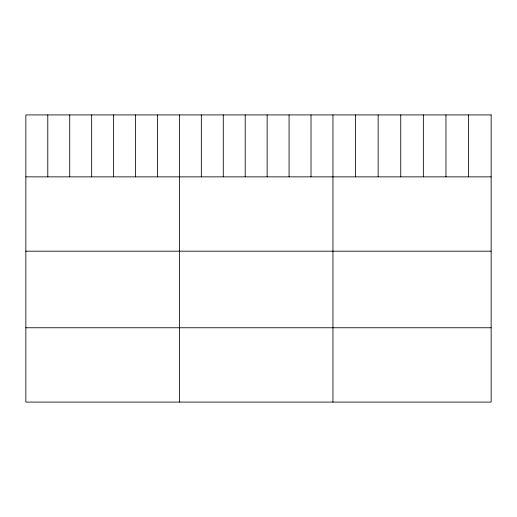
<?xml version="1.0" encoding="UTF-8"?>
<svg xmlns="http://www.w3.org/2000/svg" width="517" height="517" viewBox="0 0 517 517"><rect width="100%" height="100%" fill="white"/><g stroke="black" fill="none" stroke-linecap="round" stroke-linejoin="round"><path stroke-width="0.78" d="M25.85 176.859L491.15 176.859M25.85 251.184L491.15 251.184M25.85 327.759L491.15 327.759M468.551 114.916L468.551 176.859M445.951 114.916L445.951 176.859M423.352 114.916L423.352 176.859M400.746 114.916L400.746 176.859M378.147 114.916L378.147 176.859M355.547 114.916L355.547 176.859M332.948 114.916L332.948 402.084M311.014 114.916L311.014 176.859M289.074 114.916L289.074 176.859M267.14 114.916L267.14 176.859M245.207 114.916L245.207 176.859M223.273 114.916L223.273 176.859M201.333 114.916L201.333 176.859M179.399 114.916L179.399 402.084M157.465 114.916L157.465 176.859M135.525 114.916L135.525 176.859M113.591 114.916L113.591 176.859M91.658 114.916L91.658 176.859M69.724 114.916L69.724 176.859M47.784 114.916L47.784 176.859M491.15 114.916L25.85 114.916L25.85 402.084L491.15 402.084L491.15 114.916"/></g></svg>
